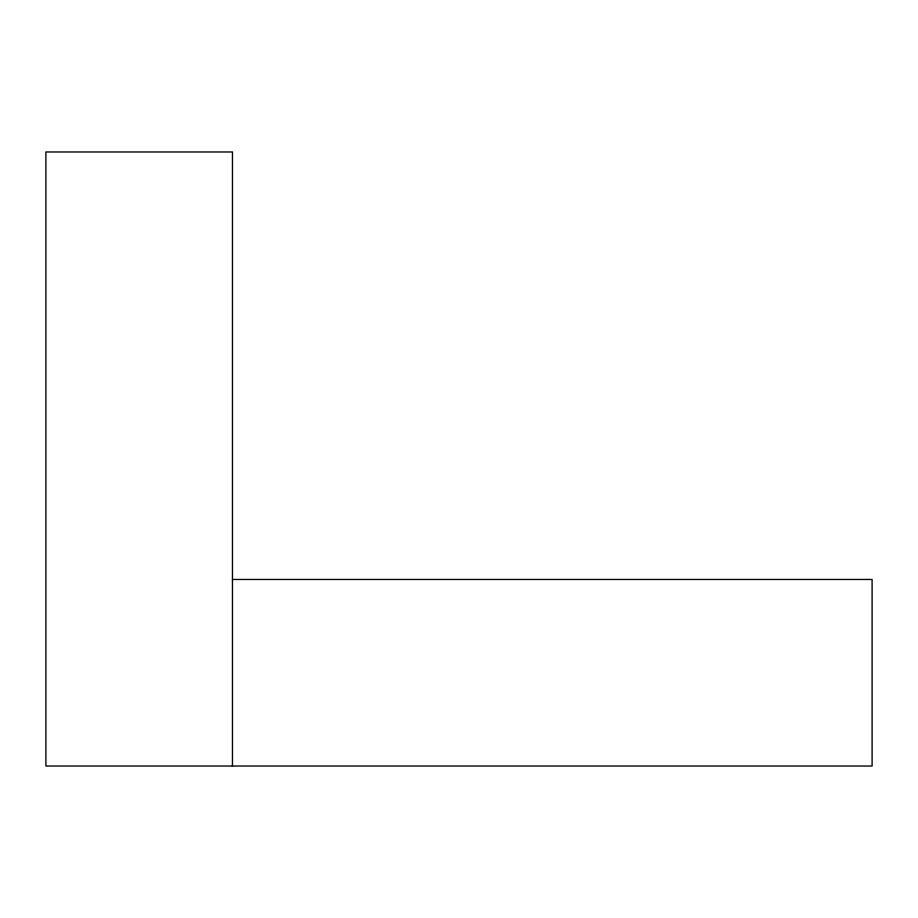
<?xml version="1.0" encoding="UTF-8"?>
<svg xmlns="http://www.w3.org/2000/svg" width="918" height="918" viewBox="0 0 918 918"><rect width="100%" height="100%" fill="white"/><g stroke="black" fill="none" stroke-linecap="round" stroke-linejoin="round"><path stroke-width="1.38" d="M232.461 579.465L872.1 579.465L872.1 766.025L45.9 766.025L45.9 151.975L232.461 151.975L232.461 766.025"/></g></svg>
